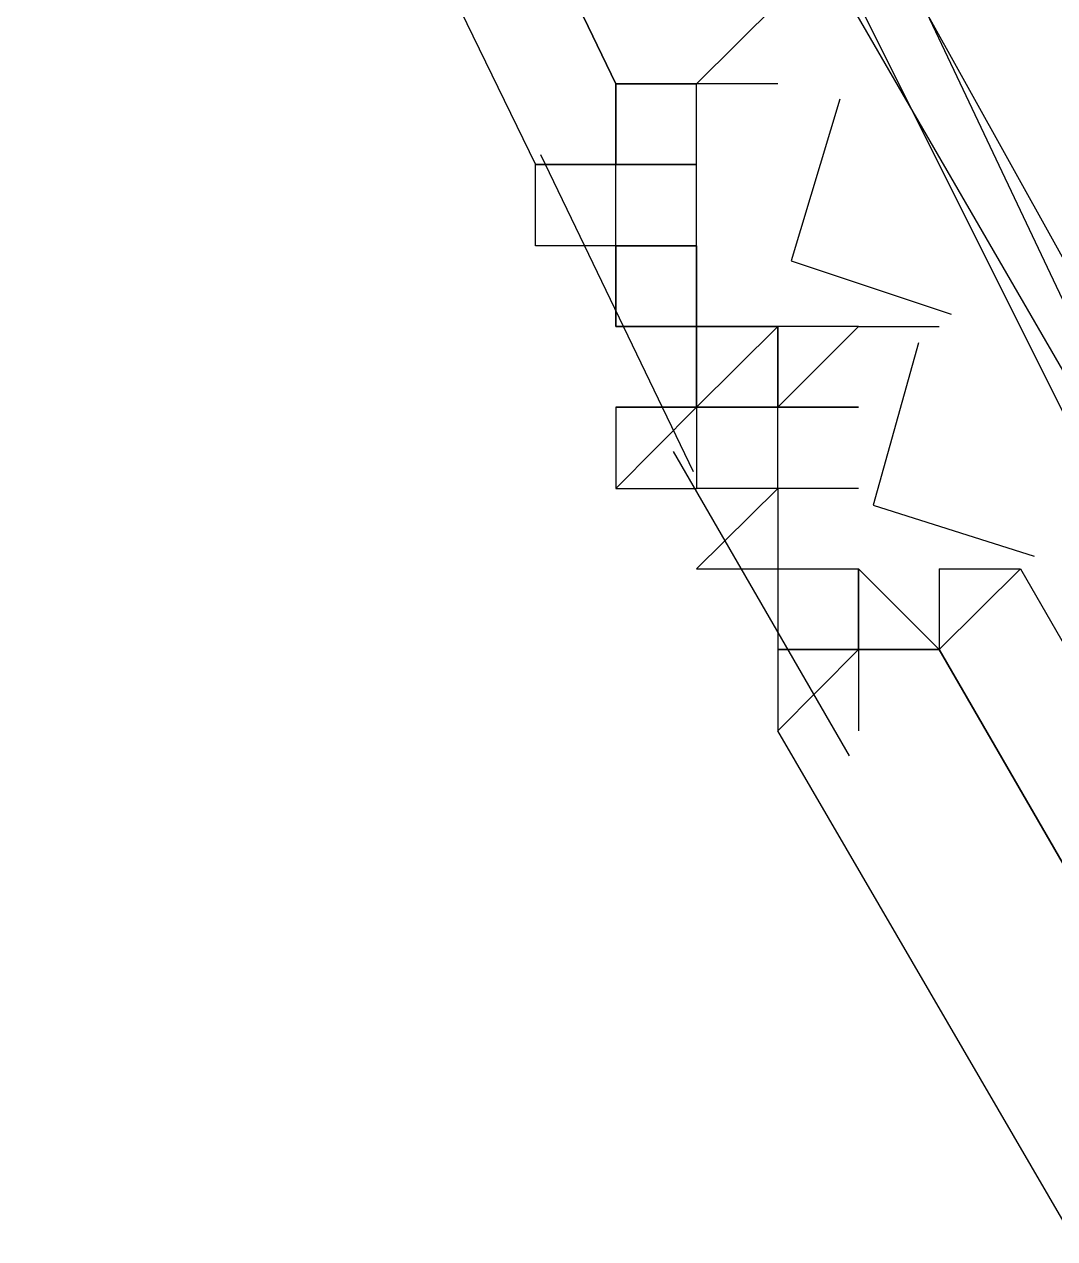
# Model space of a CAD drawing. Header units: feet. Extents: x -84 to 198, y -22 to 181.
# Drawn here: x 21.0224 to 21.1924, y 31.9206 to 32.1209 of the extents above; entities that cross this region are included whole.
import ezdxf

# ---------------------------------------------------------------- set-up
doc = ezdxf.new("R2010")
doc.units = ezdxf.units.FT
doc.layers.add('A-LINEA', color=7, linetype='CONTINUOUS')

msp = doc.modelspace()

# ---------------------------------------------------------------- linework, layer by layer
at = {"layer": 'A-LINEA'}
for p, q in [((21.12, 32.1111), (21.12, 32.1111)), ((21.12, 32.1111), (21.1333, 32.1111)), ((21.12, 32.1111), (21.12, 32.1111)), ((21.12, 32.1111), (21.12, 32.1111)), ((21.12, 32.1111), (21.1333, 32.1111)), ((21.12, 32.1111), (21.12, 32.1111)), ((21.1333, 32.1111), (21.1333, 32.1111)), ((21.1333, 32.1111), (21.1333, 32.1111)), ((21.1333, 32.1111), (21.1333, 32.1111)), ((21.1333, 32.1111), (21.1333, 32.1111)), ((21.1333, 32.1111), (21.1333, 32.1111)), ((21.1333, 32.1111), (21.1333, 32.1111)), ((21.1333, 32.1111), (21.1333, 32.1111)), ((21.1333, 32.0978), (21.1333, 32.1111)), ((21.1333, 32.1111), (21.1333, 32.1111)), ((21.1333, 32.1111), (21.1333, 32.1111)), ((21.1333, 32.1111), (21.1333, 32.1111)), ((21.1333, 32.1111), (21.1333, 32.1111)), ((21.1333, 32.1111), (21.1333, 32.1111)), ((21.1333, 32.1111), (21.1333, 32.1111)), ((21.1333, 32.1111), (21.1333, 32.1111)), ((21.1333, 32.1111), (21.1333, 32.1111)), ((21.1333, 32.1111), (21.1333, 32.1111)), ((21.1333, 32.1111), (21.1333, 32.1111)), ((21.1333, 32.0978), (21.1333, 32.1111)), ((21.1333, 32.1111), (21.1333, 32.1111)), ((21.1333, 32.1111), (21.1333, 32.1111)), ((21.1333, 32.1111), (21.1333, 32.1111)), ((21.1467, 32.1111), (21.1467, 32.1111)), ((21.1467, 32.1111), (21.1467, 32.1111)), ((21.1467, 32.1111), (21.1467, 32.1111)), ((21.1467, 32.1111), (21.1467, 32.1111)), ((21.1467, 32.1111), (21.1467, 32.1111)), ((21.1467, 32.1111), (21.1467, 32.1111)), ((21.1467, 32.1111), (21.1467, 32.1111)), ((21.1467, 32.1111), (21.1467, 32.1111)), ((21.12, 32.0978), (21.1067, 32.0978)), ((21.1067, 32.0844), (21.1067, 32.0978)), ((21.1067, 32.0978), (21.1067, 32.0978)), ((21.1067, 32.0978), (21.1067, 32.0978)), ((21.1067, 32.0978), (21.1067, 32.0978)), ((21.1067, 32.0978), (21.1067, 32.0978)), ((21.1067, 32.0978), (21.1067, 32.0978)), ((21.1067, 32.0978), (21.1067, 32.0978)), ((21.1067, 32.0978), (21.1067, 32.0978)), ((21.1067, 32.0978), (21.1067, 32.0978)), ((21.1067, 32.0978), (21.1067, 32.0978)), ((21.1067, 32.0978), (21.1067, 32.0978)), ((21.1067, 32.0978), (21.1067, 32.0978)), ((21.1067, 32.0978), (21.1067, 32.0978)), ((21.1067, 32.0978), (21.1067, 32.0978)), ((21.1067, 32.0978), (21.1067, 32.0978)), ((21.1067, 32.0978), (21.1067, 32.0978)), ((21.1067, 32.0978), (21.1067, 32.0978)), ((21.1067, 32.0978), (21.1067, 32.0978)), ((21.1067, 32.0978), (21.1067, 32.0978)), ((21.12, 32.0978), (21.1067, 32.0978)), ((21.1067, 32.0844), (21.1067, 32.0978)), ((21.1067, 32.0978), (21.1067, 32.0978)), ((21.1067, 32.0978), (21.1067, 32.0978)), ((21.1067, 32.0978), (21.1067, 32.0978)), ((21.1067, 32.0978), (21.1067, 32.0978)), ((21.1067, 32.0978), (21.1067, 32.0978)), ((21.1067, 32.0978), (21.1067, 32.0978)), ((21.1067, 32.0978), (21.1067, 32.0978)), ((21.1067, 32.0978), (21.1067, 32.0978)), ((21.1067, 32.0978), (21.1067, 32.0978)), ((21.1067, 32.0978), (21.1067, 32.0978)), ((21.1067, 32.0978), (21.1067, 32.0978)), ((21.1067, 32.0978), (21.1067, 32.0978)), ((21.1067, 32.0978), (21.1067, 32.0978)), ((21.1067, 32.0978), (21.1067, 32.0978)), ((21.1067, 32.0978), (21.1067, 32.0978)), ((21.1067, 32.0978), (21.1067, 32.0978)), ((21.1067, 32.0978), (21.1067, 32.0978)), ((21.1067, 32.0978), (21.1067, 32.0978)), ((21.1328, 32.0471), (21.1076, 32.0994)), ((21.1328, 32.0471), (21.1076, 32.0994)), ((21.12, 32.0978), (21.12, 32.0978)), ((21.12, 32.0978), (21.12, 32.0978)), ((21.12, 32.0978), (21.12, 32.0978)), ((21.12, 32.0978), (21.12, 32.0978)), ((21.12, 32.0978), (21.12, 32.0978)), ((21.12, 32.0978), (21.12, 32.0978)), ((21.12, 32.0978), (21.12, 32.0978)), ((21.12, 32.0844), (21.12, 32.0978)), ((21.12, 32.0978), (21.12, 32.0978)), ((21.12, 32.0978), (21.12, 32.0978)), ((21.12, 32.0978), (21.12, 32.0978)), ((21.12, 32.0978), (21.12, 32.0978)), ((21.12, 32.0844), (21.12, 32.0978)), ((21.12, 32.0978), (21.12, 32.0978)), ((21.12, 32.0978), (21.12, 32.0978)), ((21.12, 32.0978), (21.1333, 32.0978)), ((21.12, 32.0978), (21.12, 32.0978)), ((21.12, 32.0978), (21.12, 32.0978)), ((21.12, 32.0978), (21.12, 32.0978)), ((21.12, 32.0978), (21.12, 32.0978)), ((21.12, 32.0978), (21.12, 32.0978)), ((21.1333, 32.0978), (21.12, 32.0978)), ((21.12, 32.0978), (21.12, 32.0978)), ((21.12, 32.0978), (21.12, 32.0978)), ((21.12, 32.0978), (21.12, 32.0978)), ((21.12, 32.0978), (21.12, 32.0978)), ((21.12, 32.0978), (21.12, 32.0978)), ((21.12, 32.0978), (21.12, 32.0978)), ((21.12, 32.0978), (21.12, 32.0978)), ((21.12, 32.0978), (21.12, 32.0978)), ((21.12, 32.0978), (21.12, 32.0978)), ((21.12, 32.0978), (21.12, 32.0978)), ((21.12, 32.0978), (21.12, 32.0978)), ((21.12, 32.0844), (21.12, 32.0978)), ((21.12, 32.0978), (21.12, 32.0978)), ((21.12, 32.0978), (21.12, 32.0978)), ((21.12, 32.0978), (21.12, 32.0978)), ((21.12, 32.0978), (21.12, 32.0978)), ((21.12, 32.0844), (21.12, 32.0978)), ((21.12, 32.0978), (21.12, 32.0978)), ((21.12, 32.0978), (21.12, 32.0978)), ((21.12, 32.0978), (21.1333, 32.0978)), ((21.12, 32.0978), (21.12, 32.0978)), ((21.12, 32.0978), (21.12, 32.0978)), ((21.12, 32.0978), (21.12, 32.0978)), ((21.12, 32.0978), (21.12, 32.0978)), ((21.12, 32.0978), (21.12, 32.0978)), ((21.1333, 32.0978), (21.12, 32.0978)), ((21.12, 32.0978), (21.12, 32.0978)), ((21.12, 32.0978), (21.12, 32.0978)), ((21.12, 32.0978), (21.12, 32.0978)), ((21.12, 32.0978), (21.12, 32.0978)), ((21.1333, 32.0978), (21.1333, 32.0978)), ((21.1333, 32.0978), (21.1333, 32.0978)), ((21.1333, 32.0978), (21.1333, 32.0978)), ((21.1333, 32.0978), (21.1333, 32.0978)), ((21.1333, 32.0978), (21.1333, 32.0978)), ((21.1333, 32.0978), (21.1333, 32.0978)), ((21.1333, 32.0978), (21.1333, 32.0978)), ((21.1333, 32.0978), (21.1333, 32.0978)), ((21.1333, 32.0978), (21.1333, 32.0978)), ((21.1333, 32.0978), (21.1333, 32.0978)), ((21.1333, 32.0978), (21.1333, 32.0978)), ((21.1333, 32.0978), (21.1333, 32.0978)), ((21.1333, 32.0844), (21.1333, 32.0978)), ((21.1333, 32.0978), (21.1333, 32.0978)), ((21.1333, 32.0978), (21.1333, 32.0978)), ((21.1333, 32.0978), (21.1333, 32.0978)), ((21.1333, 32.0978), (21.1333, 32.0978)), ((21.1333, 32.0978), (21.1333, 32.0978)), ((21.1333, 32.0978), (21.1333, 32.0978)), ((21.1333, 32.0978), (21.1333, 32.0978)), ((21.1333, 32.0978), (21.1333, 32.0978)), ((21.1333, 32.0978), (21.1333, 32.0978)), ((21.1333, 32.0978), (21.1333, 32.0978)), ((21.1333, 32.0978), (21.1333, 32.0978)), ((21.1333, 32.0978), (21.1333, 32.0978)), ((21.1333, 32.0978), (21.1333, 32.0978)), ((21.1333, 32.0978), (21.1333, 32.0978)), ((21.1333, 32.0844), (21.1333, 32.0978)), ((21.1333, 32.0978), (21.1333, 32.0978)), ((21.1333, 32.0978), (21.1333, 32.0978)), ((21.1067, 32.0844), (21.1067, 32.0844)), ((21.12, 32.0844), (21.1067, 32.0844)), ((21.1067, 32.0844), (21.1067, 32.0844)), ((21.1067, 32.0844), (21.1067, 32.0844)), ((21.12, 32.0844), (21.1067, 32.0844)), ((21.1067, 32.0844), (21.1067, 32.0844)), ((21.12, 32.0844), (21.12, 32.0844)), ((21.12, 32.0844), (21.12, 32.0844)), ((21.12, 32.0844), (21.12, 32.0844)), ((21.12, 32.0844), (21.12, 32.0844)), ((21.1333, 32.0844), (21.12, 32.0844)), ((21.12, 32.0844), (21.12, 32.0844)), ((21.12, 32.0844), (21.12, 32.0844)), ((21.12, 32.0844), (21.12, 32.0844)), ((21.12, 32.0844), (21.12, 32.0844)), ((21.12, 32.0711), (21.12, 32.0844)), ((21.12, 32.0844), (21.12, 32.0844)), ((21.12, 32.0844), (21.12, 32.0844)), ((21.1333, 32.0844), (21.12, 32.0844)), ((21.12, 32.0844), (21.12, 32.0844)), ((21.12, 32.0844), (21.12, 32.0844)), ((21.12, 32.0844), (21.12, 32.0844)), ((21.12, 32.0711), (21.12, 32.0844)), ((21.12, 32.0844), (21.12, 32.0844)), ((21.12, 32.0844), (21.12, 32.0844)), ((21.12, 32.0844), (21.12, 32.0844)), ((21.12, 32.0844), (21.12, 32.0844)), ((21.12, 32.0711), (21.12, 32.0844)), ((21.12, 32.0844), (21.1333, 32.0844)), ((21.12, 32.0844), (21.12, 32.0844)), ((21.12, 32.0844), (21.12, 32.0844)), ((21.12, 32.0844), (21.12, 32.0844)), ((21.12, 32.0844), (21.12, 32.0711)), ((21.12, 32.0844), (21.12, 32.0711)), ((21.12, 32.0844), (21.12, 32.0844)), ((21.12, 32.0844), (21.12, 32.0711)), ((21.12, 32.0844), (21.12, 32.0711)), ((21.12, 32.0844), (21.12, 32.0711)), ((21.12, 32.0844), (21.12, 32.0844)), ((21.12, 32.0844), (21.12, 32.0844)), ((21.12, 32.0844), (21.12, 32.0844)), ((21.12, 32.0844), (21.12, 32.0844)), ((21.1333, 32.0844), (21.12, 32.0844)), ((21.12, 32.0844), (21.12, 32.0844)), ((21.12, 32.0844), (21.12, 32.0844)), ((21.12, 32.0844), (21.12, 32.0844)), ((21.12, 32.0844), (21.12, 32.0844)), ((21.12, 32.0711), (21.12, 32.0844)), ((21.12, 32.0844), (21.12, 32.0844)), ((21.12, 32.0844), (21.12, 32.0844)), ((21.1333, 32.0844), (21.12, 32.0844)), ((21.12, 32.0844), (21.12, 32.0844)), ((21.12, 32.0844), (21.12, 32.0844)), ((21.12, 32.0844), (21.12, 32.0844)), ((21.12, 32.0711), (21.12, 32.0844)), ((21.12, 32.0844), (21.12, 32.0844)), ((21.12, 32.0844), (21.12, 32.0844)), ((21.12, 32.0844), (21.12, 32.0844)), ((21.12, 32.0844), (21.12, 32.0844)), ((21.12, 32.0711), (21.12, 32.0844)), ((21.12, 32.0844), (21.1333, 32.0844)), ((21.12, 32.0844), (21.12, 32.0844)), ((21.12, 32.0844), (21.12, 32.0844)), ((21.12, 32.0844), (21.12, 32.0844)), ((21.12, 32.0844), (21.12, 32.0711)), ((21.12, 32.0844), (21.12, 32.0711)), ((21.12, 32.0844), (21.12, 32.0844)), ((21.12, 32.0844), (21.12, 32.0711)), ((21.12, 32.0844), (21.12, 32.0711)), ((21.12, 32.0844), (21.12, 32.0711)), ((21.1333, 32.0844), (21.1333, 32.0844)), ((21.1333, 32.0844), (21.1333, 32.0844)), ((21.1333, 32.0844), (21.1333, 32.0844)), ((21.1333, 32.0711), (21.1333, 32.0844)), ((21.1333, 32.0844), (21.1333, 32.0844)), ((21.1333, 32.0844), (21.1333, 32.0844)), ((21.1333, 32.0844), (21.1333, 32.0844)), ((21.1333, 32.0844), (21.1333, 32.0844)), ((21.1333, 32.0844), (21.1333, 32.0844)), ((21.1333, 32.0844), (21.1333, 32.0844)), ((21.1333, 32.0844), (21.1333, 32.0844)), ((21.1333, 32.0844), (21.1333, 32.0844)), ((21.1333, 32.0844), (21.1333, 32.0844)), ((21.1333, 32.0844), (21.1333, 32.0844)), ((21.1333, 32.0844), (21.1333, 32.0711)), ((21.1333, 32.0844), (21.1333, 32.0711)), ((21.1333, 32.0844), (21.1333, 32.0711)), ((21.1333, 32.0844), (21.1333, 32.0711)), ((21.1333, 32.0844), (21.1333, 32.0711)), ((21.1333, 32.0844), (21.1333, 32.0711)), ((21.1333, 32.0844), (21.1333, 32.0844)), ((21.1333, 32.0844), (21.1333, 32.0844)), ((21.1333, 32.0844), (21.1333, 32.0844)), ((21.1333, 32.0711), (21.1333, 32.0844)), ((21.1333, 32.0844), (21.1333, 32.0844)), ((21.1333, 32.0844), (21.1333, 32.0844)), ((21.1333, 32.0844), (21.1333, 32.0844)), ((21.1333, 32.0844), (21.1333, 32.0844)), ((21.1333, 32.0844), (21.1333, 32.0844)), ((21.1333, 32.0844), (21.1333, 32.0844)), ((21.1333, 32.0844), (21.1333, 32.0844)), ((21.1333, 32.0844), (21.1333, 32.0844)), ((21.1333, 32.0844), (21.1333, 32.0844)), ((21.1333, 32.0844), (21.1333, 32.0844)), ((21.1333, 32.0844), (21.1333, 32.0711)), ((21.1333, 32.0844), (21.1333, 32.0711)), ((21.1333, 32.0844), (21.1333, 32.0711)), ((21.1333, 32.0844), (21.1333, 32.0711)), ((21.1333, 32.0844), (21.1333, 32.0711)), ((21.1333, 32.0844), (21.1333, 32.0711)), ((21.12, 32.0711), (21.12, 32.0711)), ((21.12, 32.0711), (21.12, 32.0711)), ((21.12, 32.0711), (21.12, 32.0711)), ((21.12, 32.0711), (21.12, 32.0711)), ((21.12, 32.0711), (21.12, 32.0711)), ((21.12, 32.0711), (21.12, 32.0711)), ((21.12, 32.0711), (21.12, 32.0711)), ((21.12, 32.0711), (21.1333, 32.0711)), ((21.12, 32.0711), (21.12, 32.0711)), ((21.12, 32.0711), (21.12, 32.0711)), ((21.12, 32.0711), (21.12, 32.0711)), ((21.12, 32.0711), (21.12, 32.0711)), ((21.12, 32.0711), (21.12, 32.0711)), ((21.12, 32.0711), (21.12, 32.0711)), ((21.12, 32.0711), (21.12, 32.0711)), ((21.12, 32.0711), (21.12, 32.0711)), ((21.12, 32.0711), (21.1333, 32.0711)), ((21.12, 32.0711), (21.1333, 32.0711)), ((21.12, 32.0711), (21.12, 32.0711)), ((21.12, 32.0711), (21.12, 32.0711)), ((21.12, 32.0711), (21.12, 32.0711)), ((21.12, 32.0711), (21.12, 32.0711)), ((21.12, 32.0711), (21.12, 32.0711)), ((21.12, 32.0711), (21.12, 32.0711)), ((21.12, 32.0711), (21.12, 32.0711)), ((21.12, 32.0711), (21.12, 32.0711)), ((21.12, 32.0711), (21.12, 32.0711)), ((21.12, 32.0711), (21.12, 32.0711)), ((21.12, 32.0711), (21.1333, 32.0711)), ((21.12, 32.0711), (21.12, 32.0711)), ((21.12, 32.0711), (21.12, 32.0711)), ((21.12, 32.0711), (21.12, 32.0711)), ((21.12, 32.0711), (21.12, 32.0711)), ((21.12, 32.0711), (21.12, 32.0711)), ((21.12, 32.0711), (21.12, 32.0711)), ((21.12, 32.0711), (21.12, 32.0711)), ((21.12, 32.0711), (21.12, 32.0711)), ((21.12, 32.0711), (21.1333, 32.0711)), ((21.12, 32.0711), (21.1333, 32.0711)), ((21.12, 32.0711), (21.12, 32.0711)), ((21.12, 32.0711), (21.12, 32.0711)), ((21.12, 32.0711), (21.12, 32.0711)), ((21.1333, 32.0711), (21.1333, 32.0711)), ((21.1467, 32.0711), (21.1333, 32.0711)), ((21.1333, 32.0711), (21.1333, 32.0711)), ((21.1333, 32.0711), (21.1333, 32.0711)), ((21.1333, 32.0711), (21.1333, 32.0711)), ((21.1333, 32.0711), (21.1333, 32.0711)), ((21.1333, 32.0711), (21.1333, 32.0711)), ((21.1333, 32.0711), (21.1333, 32.0711)), ((21.1333, 32.0711), (21.1333, 32.0711)), ((21.1333, 32.0578), (21.1333, 32.0711)), ((21.1333, 32.0711), (21.1333, 32.0711)), ((21.1333, 32.0711), (21.1333, 32.0711)), ((21.1333, 32.0711), (21.1333, 32.0711)), ((21.1333, 32.0711), (21.1333, 32.0711)), ((21.1333, 32.0711), (21.1333, 32.0711)), ((21.1333, 32.0711), (21.1333, 32.0711)), ((21.1333, 32.0711), (21.1333, 32.0578)), ((21.1333, 32.0711), (21.1333, 32.0711)), ((21.1333, 32.0711), (21.1333, 32.0711)), ((21.1333, 32.0711), (21.1333, 32.0711)), ((21.1333, 32.0711), (21.1333, 32.0711)), ((21.1333, 32.0711), (21.1467, 32.0711)), ((21.1333, 32.0711), (21.1467, 32.0711)), ((21.1333, 32.0711), (21.1467, 32.0711)), ((21.1333, 32.0711), (21.1333, 32.0711)), ((21.1467, 32.0711), (21.1333, 32.0711)), ((21.1333, 32.0711), (21.1333, 32.0711)), ((21.1333, 32.0711), (21.1333, 32.0711)), ((21.1333, 32.0711), (21.1333, 32.0711)), ((21.1333, 32.0711), (21.1333, 32.0711)), ((21.1333, 32.0711), (21.1333, 32.0711)), ((21.1333, 32.0711), (21.1333, 32.0711)), ((21.1333, 32.0711), (21.1333, 32.0711)), ((21.1333, 32.0578), (21.1333, 32.0711)), ((21.1333, 32.0711), (21.1333, 32.0711)), ((21.1333, 32.0711), (21.1333, 32.0711)), ((21.1333, 32.0711), (21.1333, 32.0711)), ((21.1333, 32.0711), (21.1333, 32.0711)), ((21.1333, 32.0711), (21.1333, 32.0711)), ((21.1333, 32.0711), (21.1333, 32.0711)), ((21.1333, 32.0711), (21.1333, 32.0578)), ((21.1333, 32.0711), (21.1333, 32.0711)), ((21.1333, 32.0711), (21.1333, 32.0711)), ((21.1333, 32.0711), (21.1333, 32.0711)), ((21.1333, 32.0711), (21.1333, 32.0711)), ((21.1333, 32.0711), (21.1467, 32.0711)), ((21.1333, 32.0711), (21.1467, 32.0711)), ((21.1333, 32.0711), (21.1467, 32.0711)), ((21.1467, 32.0711), (21.1467, 32.0578)), ((21.1467, 32.0711), (21.1467, 32.0711)), ((21.1467, 32.0711), (21.1467, 32.0711)), ((21.1467, 32.0711), (21.1467, 32.0711)), ((21.1467, 32.0711), (21.1467, 32.0711)), ((21.1467, 32.0711), (21.1467, 32.0711)), ((21.1467, 32.0711), (21.1467, 32.0711)), ((21.1467, 32.0711), (21.1467, 32.0711)), ((21.1467, 32.0578), (21.1467, 32.0711)), ((21.1467, 32.0578), (21.1467, 32.0711)), ((21.1467, 32.0711), (21.1467, 32.0711)), ((21.1467, 32.0711), (21.1467, 32.0711)), ((21.1467, 32.0711), (21.1467, 32.0711)), ((21.1467, 32.0711), (21.1467, 32.0711)), ((21.1467, 32.0711), (21.1467, 32.0711)), ((21.16, 32.0711), (21.1467, 32.0711)), ((21.1467, 32.0711), (21.1467, 32.0711)), ((21.1467, 32.0711), (21.1467, 32.0711)), ((21.1467, 32.0711), (21.1467, 32.0711)), ((21.1467, 32.0711), (21.1467, 32.0711)), ((21.1467, 32.0711), (21.1467, 32.0711)), ((21.1467, 32.0711), (21.1467, 32.0711)), ((21.1467, 32.0578), (21.1467, 32.0711)), ((21.16, 32.0711), (21.1467, 32.0711)), ((21.1467, 32.0578), (21.1467, 32.0711)), ((21.1467, 32.0711), (21.1467, 32.0711)), ((21.1467, 32.0711), (21.1467, 32.0711)), ((21.1467, 32.0711), (21.1467, 32.0711)), ((21.1467, 32.0711), (21.1467, 32.0711)), ((21.1467, 32.0711), (21.1467, 32.0711)), ((21.1467, 32.0711), (21.1467, 32.0711)), ((21.1467, 32.0711), (21.1467, 32.0578)), ((21.1467, 32.0711), (21.1467, 32.0711)), ((21.1467, 32.0711), (21.1467, 32.0711)), ((21.1467, 32.0711), (21.1467, 32.0711)), ((21.1467, 32.0711), (21.1467, 32.0711)), ((21.1467, 32.0711), (21.1467, 32.0711)), ((21.1467, 32.0711), (21.1467, 32.0711)), ((21.1467, 32.0711), (21.1467, 32.0711)), ((21.1467, 32.0578), (21.1467, 32.0711)), ((21.1467, 32.0578), (21.1467, 32.0711)), ((21.1467, 32.0711), (21.1467, 32.0711)), ((21.1467, 32.0711), (21.1467, 32.0711)), ((21.1467, 32.0711), (21.1467, 32.0711)), ((21.1467, 32.0711), (21.1467, 32.0711)), ((21.1467, 32.0711), (21.1467, 32.0711)), ((21.16, 32.0711), (21.1467, 32.0711)), ((21.1467, 32.0711), (21.1467, 32.0711)), ((21.1467, 32.0711), (21.1467, 32.0711)), ((21.1467, 32.0711), (21.1467, 32.0711)), ((21.1467, 32.0711), (21.1467, 32.0711)), ((21.1467, 32.0711), (21.1467, 32.0711)), ((21.1467, 32.0711), (21.1467, 32.0711)), ((21.1467, 32.0578), (21.1467, 32.0711)), ((21.16, 32.0711), (21.1467, 32.0711)), ((21.1467, 32.0578), (21.1467, 32.0711)), ((21.1467, 32.0711), (21.1467, 32.0711)), ((21.1467, 32.0711), (21.1467, 32.0711)), ((21.1467, 32.0711), (21.1467, 32.0711)), ((21.1467, 32.0711), (21.1467, 32.0711)), ((21.1467, 32.0711), (21.1467, 32.0711)), ((21.1467, 32.0711), (21.1467, 32.0711)), ((21.16, 32.0711), (21.16, 32.0711)), ((21.16, 32.0711), (21.16, 32.0711)), ((21.16, 32.0711), (21.16, 32.0711)), ((21.16, 32.0711), (21.16, 32.0711)), ((21.16, 32.0711), (21.16, 32.0711)), ((21.16, 32.0711), (21.16, 32.0711)), ((21.16, 32.0711), (21.16, 32.0711)), ((21.16, 32.0711), (21.16, 32.0711)), ((21.16, 32.0711), (21.16, 32.0711)), ((21.16, 32.0711), (21.16, 32.0711)), ((21.16, 32.0711), (21.16, 32.0711)), ((21.16, 32.0711), (21.16, 32.0711)), ((21.16, 32.0711), (21.16, 32.0711)), ((21.16, 32.0711), (21.16, 32.0711)), ((21.16, 32.0711), (21.16, 32.0711)), ((21.16, 32.0711), (21.16, 32.0711)), ((21.16, 32.0711), (21.16, 32.0711)), ((21.16, 32.0711), (21.16, 32.0711)), ((21.16, 32.0711), (21.16, 32.0711)), ((21.16, 32.0711), (21.16, 32.0711)), ((21.16, 32.0711), (21.16, 32.0711)), ((21.16, 32.0711), (21.16, 32.0711)), ((21.16, 32.0711), (21.16, 32.0711)), ((21.16, 32.0711), (21.16, 32.0711)), ((21.16, 32.0711), (21.16, 32.0711)), ((21.16, 32.0711), (21.16, 32.0711)), ((21.16, 32.0711), (21.16, 32.0711)), ((21.16, 32.0711), (21.16, 32.0711)), ((21.16, 32.0711), (21.16, 32.0711)), ((21.16, 32.0711), (21.16, 32.0711)), ((21.16, 32.0711), (21.16, 32.0711)), ((21.16, 32.0711), (21.16, 32.0711)), ((21.16, 32.0711), (21.16, 32.0711)), ((21.16, 32.0711), (21.16, 32.0711)), ((21.16, 32.0711), (21.16, 32.0711)), ((21.16, 32.0711), (21.16, 32.0711)), ((21.12, 32.0578), (21.12, 32.0444)), ((21.12, 32.0578), (21.12, 32.0578)), ((21.12, 32.0578), (21.12, 32.0578)), ((21.12, 32.0578), (21.12, 32.0578)), ((21.12, 32.0578), (21.12, 32.0578)), ((21.12, 32.0578), (21.12, 32.0578)), ((21.1333, 32.0578), (21.12, 32.0578)), ((21.12, 32.0578), (21.12, 32.0578)), ((21.12, 32.0578), (21.12, 32.0578)), ((21.12, 32.0578), (21.12, 32.0578)), ((21.12, 32.0578), (21.12, 32.0578)), ((21.12, 32.0578), (21.12, 32.0578)), ((21.12, 32.0578), (21.12, 32.0578)), ((21.12, 32.0578), (21.12, 32.0578)), ((21.12, 32.0578), (21.12, 32.0578)), ((21.12, 32.0578), (21.12, 32.0578)), ((21.12, 32.0444), (21.1333, 32.0578)), ((21.12, 32.0578), (21.12, 32.0444)), ((21.12, 32.0578), (21.12, 32.0578)), ((21.12, 32.0578), (21.12, 32.0578)), ((21.12, 32.0578), (21.12, 32.0578)), ((21.12, 32.0578), (21.12, 32.0578)), ((21.12, 32.0578), (21.12, 32.0578)), ((21.1333, 32.0578), (21.12, 32.0578)), ((21.12, 32.0578), (21.12, 32.0578)), ((21.12, 32.0578), (21.12, 32.0578)), ((21.12, 32.0578), (21.12, 32.0578)), ((21.12, 32.0578), (21.12, 32.0578)), ((21.12, 32.0578), (21.12, 32.0578)), ((21.12, 32.0578), (21.12, 32.0578)), ((21.12, 32.0578), (21.12, 32.0578)), ((21.12, 32.0578), (21.12, 32.0578)), ((21.12, 32.0578), (21.12, 32.0578)), ((21.12, 32.0444), (21.1333, 32.0578)), ((21.1333, 32.0578), (21.1333, 32.0578)), ((21.1333, 32.0578), (21.1333, 32.0578)), ((21.1333, 32.0578), (21.1333, 32.0578)), ((21.1333, 32.0578), (21.1333, 32.0578)), ((21.1333, 32.0578), (21.1333, 32.0578)), ((21.1333, 32.0578), (21.1333, 32.0578)), ((21.1333, 32.0578), (21.1333, 32.0578)), ((21.1333, 32.0578), (21.1333, 32.0578)), ((21.1333, 32.0578), (21.1333, 32.0578)), ((21.1333, 32.0578), (21.1467, 32.0578)), ((21.1333, 32.0578), (21.1333, 32.0578)), ((21.1467, 32.0578), (21.1333, 32.0578)), ((21.1333, 32.0578), (21.1333, 32.0578)), ((21.1333, 32.0578), (21.1333, 32.0578)), ((21.1333, 32.0578), (21.1333, 32.0578)), ((21.1333, 32.0578), (21.1333, 32.0578)), ((21.1333, 32.0578), (21.1333, 32.0578)), ((21.1467, 32.0578), (21.1333, 32.0578)), ((21.1333, 32.0578), (21.1333, 32.0578)), ((21.1333, 32.0578), (21.1333, 32.0578)), ((21.1333, 32.0578), (21.1333, 32.0578)), ((21.1333, 32.0578), (21.1333, 32.0578)), ((21.1333, 32.0578), (21.1333, 32.0578)), ((21.1333, 32.0578), (21.1333, 32.0578)), ((21.1333, 32.0578), (21.1333, 32.0578)), ((21.1333, 32.0578), (21.1333, 32.0578)), ((21.1333, 32.0578), (21.1467, 32.0578)), ((21.1333, 32.0578), (21.1467, 32.0578)), ((21.1333, 32.0578), (21.1333, 32.0578)), ((21.1333, 32.0578), (21.1333, 32.0578)), ((21.1333, 32.0578), (21.1333, 32.0578)), ((21.1333, 32.0578), (21.1333, 32.0578)), ((21.1333, 32.0578), (21.1333, 32.0578)), ((21.1333, 32.0578), (21.1333, 32.0578)), ((21.1333, 32.0578), (21.1333, 32.0578)), ((21.1333, 32.0578), (21.1333, 32.0578)), ((21.1333, 32.0578), (21.1333, 32.0578)), ((21.1333, 32.0578), (21.1333, 32.0578)), ((21.1333, 32.0578), (21.1333, 32.0578)), ((21.1333, 32.0578), (21.1333, 32.0578)), ((21.1333, 32.0578), (21.1333, 32.0578)), ((21.1333, 32.0578), (21.1333, 32.0578)), ((21.1333, 32.0578), (21.1333, 32.0578)), ((21.1333, 32.0578), (21.1333, 32.0578)), ((21.1333, 32.0578), (21.1467, 32.0578)), ((21.1333, 32.0578), (21.1333, 32.0578)), ((21.1467, 32.0578), (21.1333, 32.0578)), ((21.1333, 32.0578), (21.1333, 32.0578)), ((21.1333, 32.0578), (21.1333, 32.0578)), ((21.1333, 32.0578), (21.1333, 32.0578)), ((21.1333, 32.0578), (21.1333, 32.0578)), ((21.1333, 32.0578), (21.1333, 32.0578)), ((21.1467, 32.0578), (21.1333, 32.0578)), ((21.1333, 32.0578), (21.1333, 32.0578)), ((21.1333, 32.0578), (21.1333, 32.0578)), ((21.1333, 32.0578), (21.1333, 32.0578)), ((21.1333, 32.0578), (21.1333, 32.0578)), ((21.1333, 32.0578), (21.1333, 32.0578)), ((21.1333, 32.0578), (21.1333, 32.0578)), ((21.1333, 32.0578), (21.1333, 32.0578)), ((21.1333, 32.0578), (21.1333, 32.0578)), ((21.1333, 32.0578), (21.1467, 32.0578)), ((21.1333, 32.0578), (21.1467, 32.0578)), ((21.1333, 32.0578), (21.1333, 32.0578)), ((21.1333, 32.0578), (21.1333, 32.0578)), ((21.1333, 32.0578), (21.1333, 32.0578)), ((21.1333, 32.0578), (21.1333, 32.0578)), ((21.1333, 32.0578), (21.1333, 32.0578)), ((21.1333, 32.0578), (21.1333, 32.0578)), ((21.1333, 32.0578), (21.1333, 32.0578)), ((21.16, 32.0578), (21.1467, 32.0578)), ((21.1467, 32.0578), (21.1467, 32.0578)), ((21.1467, 32.0578), (21.1467, 32.0578)), ((21.1467, 32.0578), (21.1467, 32.0578)), ((21.1467, 32.0578), (21.1467, 32.0578)), ((21.1467, 32.0578), (21.1467, 32.0578)), ((21.1467, 32.0578), (21.1467, 32.0578)), ((21.1467, 32.0578), (21.1467, 32.0578)), ((21.1467, 32.0578), (21.1467, 32.0578)), ((21.1467, 32.0578), (21.1467, 32.0578)), ((21.1467, 32.0578), (21.1467, 32.0578)), ((21.1467, 32.0578), (21.1467, 32.0578)), ((21.1467, 32.0578), (21.1467, 32.0578)), ((21.1467, 32.0578), (21.1467, 32.0578)), ((21.1467, 32.0578), (21.1467, 32.0578)), ((21.1467, 32.0578), (21.1467, 32.0578)), ((21.1467, 32.0578), (21.1467, 32.0578)), ((21.1467, 32.0444), (21.1467, 32.0578)), ((21.1467, 32.0578), (21.1467, 32.0578)), ((21.1467, 32.0578), (21.1467, 32.0578)), ((21.1467, 32.0578), (21.1467, 32.0578)), ((21.1467, 32.0578), (21.1467, 32.0578)), ((21.1467, 32.0578), (21.1467, 32.0578)), ((21.1467, 32.0578), (21.1467, 32.0578)), ((21.1467, 32.0578), (21.1467, 32.0578)), ((21.1467, 32.0578), (21.1467, 32.0578)), ((21.1467, 32.0578), (21.1467, 32.0578)), ((21.1467, 32.0578), (21.1467, 32.0578)), ((21.1467, 32.0578), (21.1467, 32.0578)), ((21.1467, 32.0578), (21.1467, 32.0578)), ((21.1467, 32.0578), (21.1467, 32.0578)), ((21.1467, 32.0578), (21.1467, 32.0578)), ((21.16, 32.0578), (21.1467, 32.0578)), ((21.1467, 32.0578), (21.1467, 32.0578)), ((21.1467, 32.0578), (21.1467, 32.0578)), ((21.1467, 32.0578), (21.1467, 32.0578)), ((21.1467, 32.0578), (21.1467, 32.0578)), ((21.1467, 32.0578), (21.1467, 32.0578)), ((21.1467, 32.0578), (21.1467, 32.0578)), ((21.1467, 32.0578), (21.1467, 32.0578)), ((21.1467, 32.0578), (21.1467, 32.0578)), ((21.1467, 32.0578), (21.1467, 32.0578)), ((21.1467, 32.0578), (21.1467, 32.0578)), ((21.1467, 32.0578), (21.1467, 32.0578)), ((21.1467, 32.0578), (21.1467, 32.0578)), ((21.1467, 32.0578), (21.1467, 32.0578)), ((21.1467, 32.0578), (21.1467, 32.0578)), ((21.1467, 32.0578), (21.1467, 32.0578)), ((21.1467, 32.0578), (21.1467, 32.0578)), ((21.1467, 32.0444), (21.1467, 32.0578)), ((21.1467, 32.0578), (21.1467, 32.0578)), ((21.1467, 32.0578), (21.1467, 32.0578)), ((21.1467, 32.0578), (21.1467, 32.0578)), ((21.1467, 32.0578), (21.1467, 32.0578)), ((21.1467, 32.0578), (21.1467, 32.0578)), ((21.1467, 32.0578), (21.1467, 32.0578)), ((21.1467, 32.0578), (21.1467, 32.0578)), ((21.1467, 32.0578), (21.1467, 32.0578)), ((21.1467, 32.0578), (21.1467, 32.0578)), ((21.1467, 32.0578), (21.1467, 32.0578)), ((21.1467, 32.0578), (21.1467, 32.0578)), ((21.1467, 32.0578), (21.1467, 32.0578)), ((21.1467, 32.0578), (21.1467, 32.0578)), ((21.1467, 32.0578), (21.1467, 32.0578)), ((21.16, 32.0578), (21.16, 32.0578)), ((21.16, 32.0578), (21.16, 32.0578)), ((21.16, 32.0578), (21.16, 32.0578)), ((21.16, 32.0578), (21.16, 32.0578)), ((21.16, 32.0578), (21.16, 32.0578)), ((21.16, 32.0578), (21.16, 32.0578)), ((21.16, 32.0578), (21.16, 32.0578)), ((21.16, 32.0578), (21.16, 32.0578)), ((21.1585, 32.0003), (21.1295, 32.0505)), ((21.1585, 32.0003), (21.1295, 32.0505)), ((21.12, 32.0444), (21.1333, 32.0444)), ((21.12, 32.0444), (21.12, 32.0444)), ((21.12, 32.0444), (21.1333, 32.0444)), ((21.12, 32.0444), (21.12, 32.0444)), ((21.1467, 32.0444), (21.1333, 32.0444)), ((21.1333, 32.0444), (21.1333, 32.0444)), ((21.1333, 32.0444), (21.1333, 32.0444)), ((21.1333, 32.0444), (21.1333, 32.0444)), ((21.1333, 32.0444), (21.1333, 32.0444)), ((21.1333, 32.0444), (21.1333, 32.0444)), ((21.1333, 32.0444), (21.1333, 32.0444)), ((21.1333, 32.0444), (21.1333, 32.0444)), ((21.1333, 32.0444), (21.1333, 32.0444)), ((21.1333, 32.0444), (21.1333, 32.0444)), ((21.1333, 32.0444), (21.1333, 32.0444)), ((21.1333, 32.0444), (21.1333, 32.0444)), ((21.1333, 32.0444), (21.1333, 32.0444)), ((21.1333, 32.0444), (21.1333, 32.0444)), ((21.1333, 32.0444), (21.1333, 32.0444)), ((21.1333, 32.0444), (21.1333, 32.0444)), ((21.1333, 32.0444), (21.1333, 32.0444)), ((21.1333, 32.0444), (21.1333, 32.0444)), ((21.1333, 32.0444), (21.1333, 32.0444)), ((21.1333, 32.0444), (21.1333, 32.0444)), ((21.1333, 32.0444), (21.1333, 32.0444)), ((21.1333, 32.0311), (21.1467, 32.0444)), ((21.1333, 32.0444), (21.1333, 32.0444)), ((21.1333, 32.0444), (21.1333, 32.0444)), ((21.1333, 32.0444), (21.1333, 32.0444)), ((21.1333, 32.0444), (21.1333, 32.0444)), ((21.1333, 32.0444), (21.1333, 32.0444)), ((21.1467, 32.0444), (21.1333, 32.0444)), ((21.1333, 32.0444), (21.1333, 32.0444)), ((21.1333, 32.0444), (21.1333, 32.0444)), ((21.1333, 32.0444), (21.1333, 32.0444)), ((21.1333, 32.0444), (21.1333, 32.0444)), ((21.1333, 32.0444), (21.1333, 32.0444)), ((21.1333, 32.0444), (21.1333, 32.0444)), ((21.1333, 32.0444), (21.1333, 32.0444)), ((21.1333, 32.0444), (21.1333, 32.0444)), ((21.1333, 32.0444), (21.1333, 32.0444)), ((21.1333, 32.0444), (21.1333, 32.0444)), ((21.1333, 32.0444), (21.1333, 32.0444)), ((21.1333, 32.0444), (21.1333, 32.0444)), ((21.1333, 32.0444), (21.1333, 32.0444)), ((21.1333, 32.0444), (21.1333, 32.0444)), ((21.1333, 32.0444), (21.1333, 32.0444)), ((21.1333, 32.0444), (21.1333, 32.0444)), ((21.1333, 32.0444), (21.1333, 32.0444)), ((21.1333, 32.0444), (21.1333, 32.0444)), ((21.1333, 32.0444), (21.1333, 32.0444)), ((21.1333, 32.0444), (21.1333, 32.0444)), ((21.1333, 32.0311), (21.1467, 32.0444)), ((21.1333, 32.0444), (21.1333, 32.0444)), ((21.1333, 32.0444), (21.1333, 32.0444)), ((21.1333, 32.0444), (21.1333, 32.0444)), ((21.1333, 32.0444), (21.1333, 32.0444)), ((21.1333, 32.0444), (21.1333, 32.0444)), ((21.1467, 32.0444), (21.1467, 32.0444)), ((21.1467, 32.0444), (21.1467, 32.0444)), ((21.1467, 32.0444), (21.1467, 32.0444)), ((21.1467, 32.0444), (21.1467, 32.0444)), ((21.1467, 32.0444), (21.1467, 32.0444)), ((21.1467, 32.0444), (21.1467, 32.0444)), ((21.1467, 32.0444), (21.1467, 32.0444)), ((21.1467, 32.0444), (21.1467, 32.0444)), ((21.1467, 32.0444), (21.1467, 32.0444)), ((21.1467, 32.0444), (21.1467, 32.0444)), ((21.1467, 32.0444), (21.1467, 32.0311)), ((21.1467, 32.0444), (21.1467, 32.0444)), ((21.1467, 32.0444), (21.1467, 32.0444)), ((21.1467, 32.0444), (21.1467, 32.0444)), ((21.1467, 32.0444), (21.1467, 32.0444)), ((21.1467, 32.0444), (21.1467, 32.0444)), ((21.1467, 32.0444), (21.1467, 32.0444)), ((21.1467, 32.0444), (21.1467, 32.0444)), ((21.1467, 32.0444), (21.1467, 32.0444)), ((21.1467, 32.0444), (21.1467, 32.0444)), ((21.1467, 32.0444), (21.1467, 32.0444)), ((21.1467, 32.0444), (21.1467, 32.0444)), ((21.1467, 32.0444), (21.1467, 32.0311)), ((21.1467, 32.0444), (21.1467, 32.0444)), ((21.1467, 32.0444), (21.1467, 32.0444)), ((21.1467, 32.0444), (21.1467, 32.0444)), ((21.1467, 32.0444), (21.1467, 32.0444)), ((21.16, 32.0444), (21.1467, 32.0444)), ((21.1467, 32.0444), (21.1467, 32.0444)), ((21.1467, 32.0444), (21.1467, 32.0444)), ((21.1467, 32.0444), (21.1467, 32.0444)), ((21.1467, 32.0444), (21.1467, 32.0444)), ((21.1467, 32.0444), (21.1467, 32.0444)), ((21.1467, 32.0444), (21.1467, 32.0444)), ((21.1467, 32.0444), (21.1467, 32.0444)), ((21.1467, 32.0444), (21.1467, 32.0444)), ((21.1467, 32.0444), (21.1467, 32.0444)), ((21.1467, 32.0444), (21.1467, 32.0444)), ((21.1467, 32.0444), (21.1467, 32.0311)), ((21.1467, 32.0444), (21.1467, 32.0444)), ((21.1467, 32.0444), (21.1467, 32.0444)), ((21.1467, 32.0444), (21.1467, 32.0444)), ((21.1467, 32.0444), (21.1467, 32.0444)), ((21.1467, 32.0444), (21.1467, 32.0444)), ((21.1467, 32.0444), (21.1467, 32.0444)), ((21.1467, 32.0444), (21.1467, 32.0444)), ((21.1467, 32.0444), (21.1467, 32.0444)), ((21.1467, 32.0444), (21.1467, 32.0444)), ((21.1467, 32.0444), (21.1467, 32.0444)), ((21.1467, 32.0444), (21.1467, 32.0444)), ((21.1467, 32.0444), (21.1467, 32.0311)), ((21.1467, 32.0444), (21.1467, 32.0444)), ((21.1467, 32.0444), (21.1467, 32.0444)), ((21.1467, 32.0444), (21.1467, 32.0444)), ((21.1467, 32.0444), (21.1467, 32.0444)), ((21.16, 32.0444), (21.1467, 32.0444)), ((21.16, 32.0444), (21.16, 32.0444)), ((21.16, 32.0444), (21.16, 32.0444)), ((21.16, 32.0444), (21.16, 32.0444)), ((21.16, 32.0444), (21.16, 32.0444)), ((21.16, 32.0444), (21.16, 32.0444)), ((21.16, 32.0444), (21.16, 32.0444)), ((21.16, 32.0444), (21.16, 32.0444)), ((21.16, 32.0444), (21.16, 32.0444)), ((21.16, 32.0444), (21.16, 32.0444)), ((21.16, 32.0444), (21.16, 32.0444)), ((21.16, 32.0444), (21.16, 32.0444)), ((21.16, 32.0444), (21.16, 32.0444)), ((21.16, 32.0444), (21.16, 32.0444)), ((21.16, 32.0444), (21.16, 32.0444)), ((21.16, 32.0444), (21.16, 32.0444)), ((21.16, 32.0444), (21.16, 32.0444)), ((21.16, 32.0444), (21.16, 32.0444)), ((21.16, 32.0444), (21.16, 32.0444)), ((21.1333, 32.0311), (21.1333, 32.0311)), ((21.1333, 32.0311), (21.1333, 32.0311)), ((21.1333, 32.0311), (21.1333, 32.0311)), ((21.1333, 32.0311), (21.1333, 32.0311)), ((21.1333, 32.0311), (21.1467, 32.0311)), ((21.1333, 32.0311), (21.1333, 32.0311)), ((21.1333, 32.0311), (21.1333, 32.0311)), ((21.1333, 32.0311), (21.1333, 32.0311)), ((21.1333, 32.0311), (21.1333, 32.0311)), ((21.1333, 32.0311), (21.1467, 32.0311)), ((21.1467, 32.0311), (21.1467, 32.0311)), ((21.1467, 32.0311), (21.1467, 32.0311)), ((21.1467, 32.0311), (21.16, 32.0311)), ((21.1467, 32.0311), (21.1467, 32.0178)), ((21.1467, 32.0311), (21.1467, 32.0311)), ((21.1467, 32.0311), (21.1467, 32.0311)), ((21.1467, 32.0311), (21.1467, 32.0311)), ((21.1467, 32.0311), (21.1467, 32.0311)), ((21.1467, 32.0311), (21.1467, 32.0311)), ((21.1467, 32.0311), (21.1467, 32.0311)), ((21.1467, 32.0311), (21.1467, 32.0311)), ((21.1467, 32.0311), (21.1467, 32.0311)), ((21.1467, 32.0311), (21.1467, 32.0311)), ((21.1467, 32.0311), (21.1467, 32.0311)), ((21.1467, 32.0311), (21.1467, 32.0311)), ((21.1467, 32.0311), (21.1467, 32.0311)), ((21.1467, 32.0311), (21.1467, 32.0311)), ((21.1467, 32.0311), (21.1467, 32.0311)), ((21.1467, 32.0311), (21.1467, 32.0311)), ((21.1467, 32.0311), (21.1467, 32.0311)), ((21.1467, 32.0311), (21.1467, 32.0311)), ((21.1467, 32.0311), (21.1467, 32.0311)), ((21.1467, 32.0311), (21.1467, 32.0311)), ((21.1467, 32.0311), (21.1467, 32.0311)), ((21.1467, 32.0311), (21.1467, 32.0311)), ((21.1467, 32.0311), (21.1467, 32.0311)), ((21.1467, 32.0311), (21.1467, 32.0311)), ((21.1467, 32.0311), (21.1467, 32.0311)), ((21.1467, 32.0311), (21.1467, 32.0311)), ((21.1467, 32.0311), (21.1467, 32.0311)), ((21.1467, 32.0311), (21.1467, 32.0311)), ((21.1467, 32.0311), (21.1467, 32.0311)), ((21.1467, 32.0311), (21.1467, 32.0311)), ((21.1467, 32.0311), (21.16, 32.0311)), ((21.1467, 32.0311), (21.1467, 32.0178)), ((21.1467, 32.0311), (21.1467, 32.0311)), ((21.1467, 32.0311), (21.1467, 32.0311)), ((21.1467, 32.0311), (21.1467, 32.0311)), ((21.1467, 32.0311), (21.1467, 32.0311)), ((21.1467, 32.0311), (21.1467, 32.0311)), ((21.1467, 32.0311), (21.1467, 32.0311)), ((21.1467, 32.0311), (21.1467, 32.0311)), ((21.1467, 32.0311), (21.1467, 32.0311)), ((21.1467, 32.0311), (21.1467, 32.0311)), ((21.1467, 32.0311), (21.1467, 32.0311)), ((21.1467, 32.0311), (21.1467, 32.0311)), ((21.1467, 32.0311), (21.1467, 32.0311)), ((21.1467, 32.0311), (21.1467, 32.0311)), ((21.1467, 32.0311), (21.1467, 32.0311)), ((21.1467, 32.0311), (21.1467, 32.0311)), ((21.1467, 32.0311), (21.1467, 32.0311)), ((21.1467, 32.0311), (21.1467, 32.0311)), ((21.1467, 32.0311), (21.1467, 32.0311)), ((21.1467, 32.0311), (21.1467, 32.0311)), ((21.1467, 32.0311), (21.1467, 32.0311)), ((21.1467, 32.0311), (21.1467, 32.0311)), ((21.1467, 32.0311), (21.1467, 32.0311)), ((21.1467, 32.0311), (21.1467, 32.0311)), ((21.1467, 32.0311), (21.1467, 32.0311)), ((21.1467, 32.0311), (21.1467, 32.0311)), ((21.1467, 32.0311), (21.1467, 32.0311)), ((21.1467, 32.0311), (21.1467, 32.0311)), ((21.16, 32.0311), (21.16, 32.0311)), ((21.16, 32.0311), (21.16, 32.0311)), ((21.16, 32.0311), (21.16, 32.0311)), ((21.16, 32.0311), (21.16, 32.0311)), ((21.16, 32.0311), (21.16, 32.0311)), ((21.16, 32.0311), (21.16, 32.0311)), ((21.16, 32.0311), (21.16, 32.0311)), ((21.16, 32.0311), (21.16, 32.0311)), ((21.16, 32.0311), (21.16, 32.0311)), ((21.16, 32.0311), (21.16, 32.0311)), ((21.16, 32.0311), (21.16, 32.0311)), ((21.16, 32.0311), (21.1733, 32.0178)), ((21.16, 32.0311), (21.16, 32.0311)), ((21.16, 32.0311), (21.16, 32.0311)), ((21.16, 32.0311), (21.16, 32.0311)), ((21.16, 32.0311), (21.16, 32.0311)), ((21.16, 32.0311), (21.16, 32.0311)), ((21.16, 32.0311), (21.16, 32.0311)), ((21.16, 32.0311), (21.16, 32.0311)), ((21.16, 32.0311), (21.16, 32.0311)), ((21.16, 32.0311), (21.16, 32.0311)), ((21.16, 32.0311), (21.16, 32.0311)), ((21.16, 32.0311), (21.16, 32.0311)), ((21.16, 32.0311), (21.16, 32.0311)), ((21.16, 32.0311), (21.16, 32.0311)), ((21.16, 32.0311), (21.16, 32.0311)), ((21.16, 32.0178), (21.16, 32.0311)), ((21.16, 32.0311), (21.16, 32.0311)), ((21.16, 32.0311), (21.16, 32.0311)), ((21.16, 32.0311), (21.16, 32.0311)), ((21.16, 32.0311), (21.16, 32.0311)), ((21.16, 32.0311), (21.16, 32.0311)), ((21.16, 32.0311), (21.16, 32.0311)), ((21.16, 32.0311), (21.16, 32.0311)), ((21.16, 32.0311), (21.16, 32.0311)), ((21.16, 32.0311), (21.16, 32.0311)), ((21.16, 32.0311), (21.16, 32.0311)), ((21.16, 32.0311), (21.16, 32.0311)), ((21.16, 32.0311), (21.16, 32.0311)), ((21.16, 32.0311), (21.16, 32.0311)), ((21.16, 32.0311), (21.16, 32.0311)), ((21.16, 32.0311), (21.16, 32.0311)), ((21.16, 32.0311), (21.1733, 32.0178)), ((21.16, 32.0311), (21.16, 32.0311)), ((21.16, 32.0311), (21.16, 32.0311)), ((21.16, 32.0311), (21.16, 32.0311)), ((21.16, 32.0311), (21.16, 32.0311)), ((21.16, 32.0311), (21.16, 32.0311)), ((21.16, 32.0311), (21.16, 32.0311)), ((21.16, 32.0311), (21.16, 32.0311)), ((21.16, 32.0311), (21.16, 32.0311)), ((21.16, 32.0311), (21.16, 32.0311)), ((21.16, 32.0311), (21.16, 32.0311)), ((21.16, 32.0311), (21.16, 32.0311)), ((21.16, 32.0311), (21.16, 32.0311)), ((21.16, 32.0311), (21.16, 32.0311)), ((21.16, 32.0311), (21.16, 32.0311)), ((21.16, 32.0178), (21.16, 32.0311)), ((21.16, 32.0311), (21.16, 32.0311)), ((21.16, 32.0311), (21.16, 32.0311)), ((21.16, 32.0311), (21.16, 32.0311)), ((21.16, 32.0311), (21.16, 32.0311)), ((21.1733, 32.0311), (21.1733, 32.0178)), ((21.1733, 32.0311), (21.1733, 32.0311)), ((21.1733, 32.0311), (21.1733, 32.0311)), ((21.1733, 32.0311), (21.1733, 32.0311)), ((21.1733, 32.0311), (21.1867, 32.0311)), ((21.1733, 32.0311), (21.1733, 32.0311)), ((21.1733, 32.0311), (21.1733, 32.0311)), ((21.1733, 32.0311), (21.1733, 32.0311)), ((21.1733, 32.0311), (21.1733, 32.0311)), ((21.1733, 32.0311), (21.1733, 32.0311)), ((21.1733, 32.0311), (21.1733, 32.0311)), ((21.1733, 32.0311), (21.1733, 32.0311)), ((21.1733, 32.0311), (21.1733, 32.0311)), ((21.1733, 32.0311), (21.1733, 32.0178)), ((21.1733, 32.0311), (21.1733, 32.0311)), ((21.1733, 32.0311), (21.1733, 32.0311)), ((21.1733, 32.0311), (21.1733, 32.0311)), ((21.1733, 32.0311), (21.1867, 32.0311)), ((21.1733, 32.0311), (21.1733, 32.0311)), ((21.1733, 32.0311), (21.1733, 32.0311)), ((21.1733, 32.0311), (21.1733, 32.0311)), ((21.1733, 32.0311), (21.1733, 32.0311)), ((21.1733, 32.0311), (21.1733, 32.0311)), ((21.1733, 32.0311), (21.1733, 32.0311)), ((21.1733, 32.0311), (21.1733, 32.0311)), ((21.1733, 32.0311), (21.1733, 32.0311)), ((21.1867, 32.0311), (21.1867, 32.0311)), ((21.1867, 32.0311), (21.1867, 32.0311)), ((21.1867, 32.0311), (21.1867, 32.0311)), ((21.1867, 32.0311), (21.1867, 32.0311)), ((21.1867, 32.0311), (21.1867, 32.0311)), ((21.1867, 32.0311), (21.1867, 32.0311)), ((21.1867, 32.0311), (21.1867, 32.0311)), ((21.1867, 32.0311), (21.1867, 32.0311)), ((21.1867, 32.0311), (21.1867, 32.0311)), ((21.1867, 32.0311), (21.1867, 32.0311)), ((21.1467, 32.0178), (21.1467, 32.0178)), ((21.1467, 32.0178), (21.1467, 32.0178)), ((21.1467, 32.0178), (21.1467, 32.0178)), ((21.1467, 32.0178), (21.1467, 32.0178)), ((21.1467, 32.0178), (21.1467, 32.0178)), ((21.16, 32.0178), (21.1467, 32.0178)), ((21.1467, 32.0178), (21.1467, 32.0178)), ((21.1467, 32.0178), (21.1467, 32.0178)), ((21.1467, 32.0178), (21.1467, 32.0178)), ((21.1467, 32.0178), (21.1467, 32.0178)), ((21.1467, 32.0178), (21.1467, 32.0178)), ((21.1467, 32.0178), (21.16, 32.0178)), ((21.1467, 32.0178), (21.16, 32.0178)), ((21.1467, 32.0178), (21.1467, 32.0178)), ((21.1467, 32.0178), (21.1467, 32.0178)), ((21.1467, 32.0178), (21.1467, 32.0178)), ((21.1467, 32.0178), (21.1467, 32.0178)), ((21.1467, 32.0178), (21.1467, 32.0178)), ((21.16, 32.0178), (21.1467, 32.0178)), ((21.1467, 32.0178), (21.1467, 32.0178)), ((21.1467, 32.0178), (21.1467, 32.0178)), ((21.1467, 32.0178), (21.1467, 32.0178)), ((21.1467, 32.0178), (21.1467, 32.0178)), ((21.1467, 32.0178), (21.1467, 32.0178)), ((21.1467, 32.0178), (21.16, 32.0178)), ((21.1467, 32.0178), (21.16, 32.0178)), ((21.16, 32.0178), (21.16, 32.0178)), ((21.16, 32.0178), (21.16, 32.0178)), ((21.16, 32.0178), (21.16, 32.0044)), ((21.16, 32.0178), (21.16, 32.0178)), ((21.16, 32.0178), (21.16, 32.0178)), ((21.16, 32.0178), (21.16, 32.0178)), ((21.16, 32.0178), (21.16, 32.0178)), ((21.16, 32.0178), (21.16, 32.0178)), ((21.16, 32.0178), (21.16, 32.0178)), ((21.16, 32.0178), (21.16, 32.0178)), ((21.16, 32.0178), (21.16, 32.0178)), ((21.16, 32.0178), (21.16, 32.0178)), ((21.16, 32.0178), (21.16, 32.0178)), ((21.16, 32.0178), (21.16, 32.0178)), ((21.16, 32.0178), (21.16, 32.0178)), ((21.16, 32.0178), (21.16, 32.0178)), ((21.16, 32.0178), (21.16, 32.0178)), ((21.16, 32.0178), (21.16, 32.0178)), ((21.16, 32.0178), (21.16, 32.0178)), ((21.16, 32.0178), (21.16, 32.0178)), ((21.16, 32.0178), (21.16, 32.0178)), ((21.16, 32.0178), (21.16, 32.0044)), ((21.16, 32.0178), (21.16, 32.0178)), ((21.16, 32.0178), (21.16, 32.0178)), ((21.16, 32.0178), (21.16, 32.0178)), ((21.16, 32.0178), (21.16, 32.0178)), ((21.16, 32.0178), (21.16, 32.0178)), ((21.16, 32.0178), (21.16, 32.0178)), ((21.16, 32.0178), (21.16, 32.0178)), ((21.16, 32.0178), (21.16, 32.0178)), ((21.16, 32.0178), (21.16, 32.0178)), ((21.16, 32.0178), (21.16, 32.0178)), ((21.16, 32.0178), (21.16, 32.0178)), ((21.16, 32.0178), (21.16, 32.0178)), ((21.16, 32.0178), (21.16, 32.0178)), ((21.16, 32.0178), (21.16, 32.0178)), ((21.16, 32.0178), (21.16, 32.0178)), ((21.16, 32.0178), (21.16, 32.0178)), ((21.1733, 32.0178), (21.1733, 32.0178)), ((21.1733, 32.0178), (21.1733, 32.0178)), ((21.1733, 32.0178), (21.1733, 32.0178)), ((21.1733, 32.0178), (21.1733, 32.0178)), ((21.1733, 32.0178), (21.1733, 32.0178)), ((21.1733, 32.0178), (21.1733, 32.0178)), ((21.1733, 32.0178), (21.1733, 32.0178)), ((21.1733, 32.0178), (21.1733, 32.0178)), ((21.1467, 32.0044), (21.1467, 32.0044)), ((21.1467, 32.0044), (21.1467, 32.0044)), ((21.1467, 32.0044), (21.1467, 32.0044)), ((21.1467, 32.0044), (21.1467, 32.0044)), ((21.1467, 32.0044), (21.1467, 32.0044)), ((21.1467, 32.0044), (21.1467, 32.0044)), ((21.1467, 32.0044), (21.1467, 32.0044)), ((21.1467, 32.0044), (21.1467, 32.0044)), ((21.1467, 32.0044), (21.1467, 32.0044)), ((21.1467, 32.0044), (21.1467, 32.0044)), ((21.1467, 32.0044), (21.1467, 32.0044)), ((21.1467, 32.0044), (21.1467, 32.0044))]:
    msp.add_line(p, q, dxfattribs=at)
for points in [[(19.4133, 35.6578), (21.12, 32.1111), (21.1333, 32.1111), (21.1467, 32.1244), (19.4267, 35.6711), (19.4133, 35.6578)], [(19.4133, 35.6578), (21.12, 32.1111), (21.1333, 32.1111), (21.1467, 32.1244), (19.4267, 35.6711), (19.4133, 35.6578)], [(19.3867, 35.6444), (21.1067, 32.0978), (21.12, 32.0978), (21.12, 32.1111), (19.4133, 35.6578), (19.4, 35.6578), (19.3867, 35.6578), (19.3867, 35.6444)], [(19.3867, 35.6444), (21.1067, 32.0978), (21.12, 32.0978), (21.12, 32.1111), (19.4133, 35.6578), (19.4, 35.6578), (19.3867, 35.6578), (19.3867, 35.6444)], [(21.64, 32.4844), (21.76, 32.2178), (21.24, 31.9644), (21.1067, 32.2311), (21.64, 32.4844)], [(21.64, 32.4844), (21.76, 32.2178), (21.24, 31.9644), (21.1067, 32.2311), (21.64, 32.4844)], [(21.7733, 32.2311), (21.6267, 32.4844), (21.12, 32.1911), (21.2667, 31.9378), (21.7733, 32.2311)], [(21.7733, 32.2311), (21.6267, 32.4844), (21.12, 32.1911), (21.2667, 31.9378), (21.7733, 32.2311)], [(21.6267, 32.4711), (21.7467, 32.2311), (21.24, 31.9778), (21.12, 32.2311), (21.6267, 32.4711)], [(21.6267, 32.4711), (21.7467, 32.2311), (21.24, 31.9778), (21.12, 32.2311), (21.6267, 32.4711)], [(21.76, 32.2311), (21.6267, 32.4711), (21.1333, 32.1911), (21.2667, 31.9511), (21.76, 32.2311)], [(21.76, 32.2311), (21.6267, 32.4711), (21.1333, 32.1911), (21.2667, 31.9511), (21.76, 32.2311)], [(21.1467, 32.1111), (21.1333, 32.1111), (21.12, 32.1111), (21.12, 32.0978), (21.1067, 32.0978)], [(21.1467, 32.1111), (21.1333, 32.1111), (21.12, 32.1111), (21.12, 32.0978), (21.1067, 32.0978)], [(21.1333, 32.0844), (21.1333, 32.0978), (21.12, 32.0978), (21.12, 32.1111)], [(21.1333, 32.0844), (21.1333, 32.0978), (21.12, 32.0978), (21.12, 32.1111)], [(21.1569, 32.1086), (21.1489, 32.0819), (21.1753, 32.0731)], [(21.1569, 32.1086), (21.1489, 32.0819), (21.1753, 32.0731)], [(21.1333, 32.0844), (21.12, 32.0844), (21.12, 32.0978)], [(21.12, 32.0978), (21.1333, 32.0978), (21.12, 32.0978), (21.1333, 32.0978)], [(21.1333, 32.0844), (21.12, 32.0844), (21.12, 32.0978)], [(21.12, 32.0978), (21.1333, 32.0978), (21.12, 32.0978), (21.1333, 32.0978)], [(21.12, 32.0844), (21.1333, 32.0844), (21.12, 32.0844), (21.1333, 32.0844)], [(21.12, 32.0844), (21.1333, 32.0844), (21.12, 32.0844), (21.1333, 32.0844)], [(21.12, 32.0578), (21.1333, 32.0578), (21.1467, 32.0711), (21.1467, 32.0578), (21.16, 32.0711)], [(21.1333, 32.0711), (21.1333, 32.0578), (21.12, 32.0578)], [(21.1333, 32.0578), (21.1333, 32.0711), (21.12, 32.0711)], [(21.12, 32.0578), (21.1333, 32.0578), (21.1467, 32.0711), (21.1467, 32.0578), (21.16, 32.0711)], [(21.1333, 32.0711), (21.1333, 32.0578), (21.12, 32.0578)], [(21.1333, 32.0578), (21.1333, 32.0711), (21.12, 32.0711)], [(21.1333, 32.0578), (21.1467, 32.0578), (21.16, 32.0711), (21.1733, 32.0711)], [(21.1333, 32.0578), (21.1467, 32.0578), (21.16, 32.0711), (21.1733, 32.0711)], [(21.1699, 32.0684), (21.1624, 32.0416), (21.189, 32.0332)], [(21.1699, 32.0684), (21.1624, 32.0416), (21.189, 32.0332)], [(21.1333, 32.0578), (21.1333, 32.0578), (21.1333, 32.0444)], [(21.16, 32.0578), (21.1467, 32.0578), (21.1333, 32.0578)], [(21.1333, 32.0578), (21.1333, 32.0578), (21.1333, 32.0444)], [(21.16, 32.0578), (21.1467, 32.0578), (21.1333, 32.0578)], [(21.1467, 32.0578), (21.1467, 32.0578), (21.16, 32.0578)], [(21.1467, 32.0578), (21.1467, 32.0578), (21.16, 32.0578)], [(21.1467, 32.0178), (21.16, 32.0178), (21.16, 32.0311)], [(21.1867, 32.0311), (21.1733, 32.0178), (21.16, 32.0178), (21.1467, 32.0044)], [(21.1467, 32.0178), (21.16, 32.0178), (21.16, 32.0311)], [(21.1867, 32.0311), (21.1733, 32.0178), (21.16, 32.0178), (21.1467, 32.0044)], [(21.16, 32.0311), (21.16, 32.0178), (21.1733, 32.0178)], [(21.16, 32.0311), (21.16, 32.0178), (21.1733, 32.0178)], [(23.1467, 28.6044), (21.1733, 32.0178), (21.1867, 32.0311), (23.16, 28.6178), (23.1467, 28.6044)], [(23.1467, 28.6044), (21.1733, 32.0178), (21.1867, 32.0311), (23.16, 28.6178), (23.1467, 28.6044)], [(23.1333, 28.5911), (21.1467, 32.0044), (21.16, 32.0178), (21.1733, 32.0178), (23.1467, 28.6044), (23.1333, 28.5911)], [(21.16, 32.0178), (21.1467, 32.0178), (21.1467, 32.0044)], [(23.1333, 28.5911), (21.1467, 32.0044), (21.16, 32.0178), (21.1733, 32.0178), (23.1467, 28.6044), (23.1333, 28.5911)], [(21.16, 32.0178), (21.1467, 32.0178), (21.1467, 32.0044)]]:
    msp.add_lwpolyline(points, dxfattribs=at)

doc.saveas('drawing.dxf')
